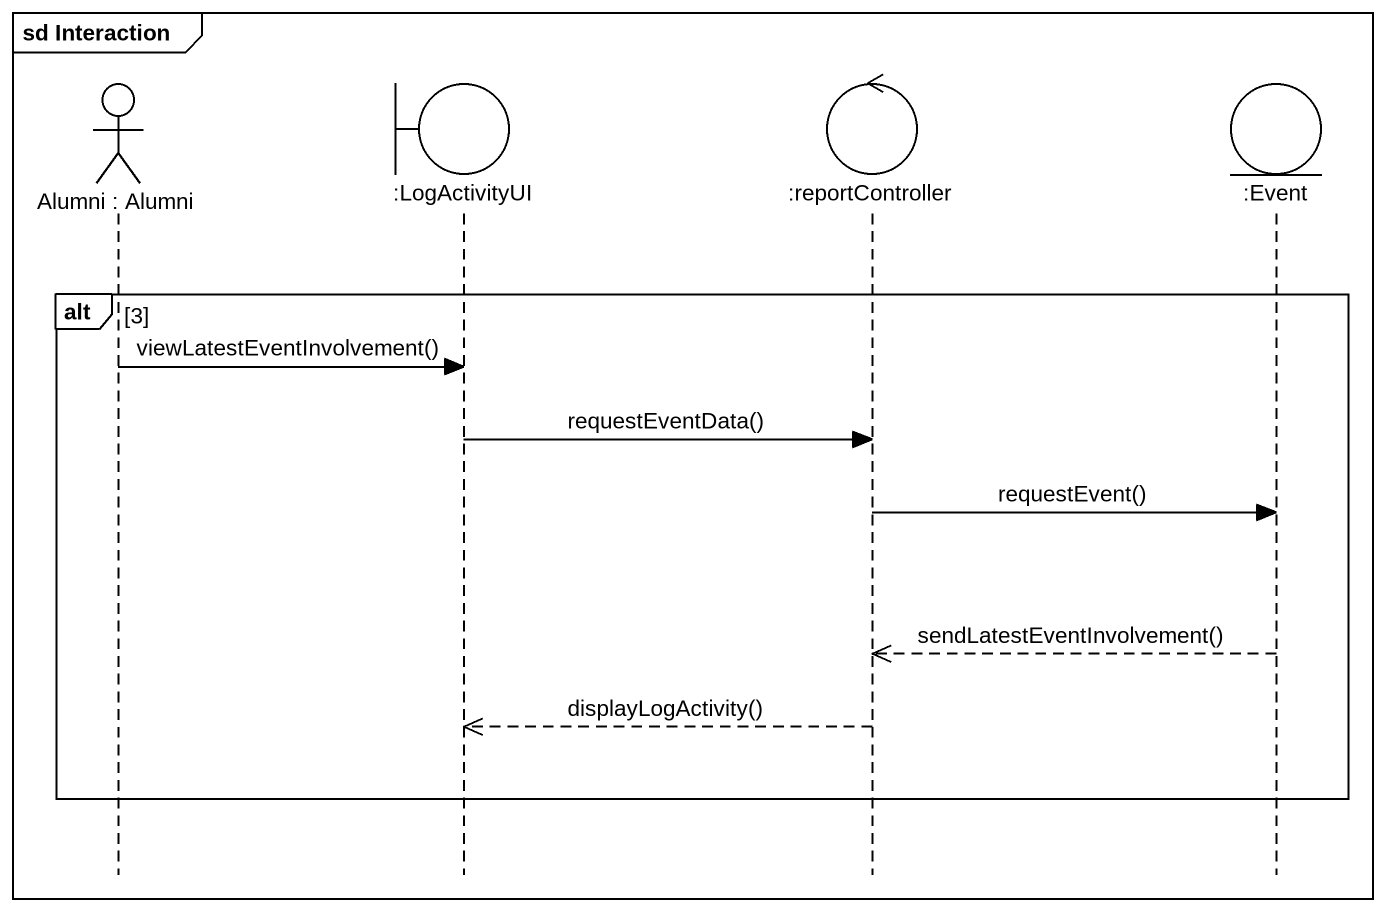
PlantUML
@startuml
mainframe sd Interaction
hide footbox
actor "Alumni : Alumni" as Alumni
boundary ":LogActivityUI" as LogActivityUI
control ":reportController" as reportController
entity ":Event" as Event

alt 3
  Alumni -> LogActivityUI : viewLatestEventInvolvement()
  LogActivityUI -> reportController : requestEventData()
  reportController -> Event : requestEvent()
  Event -->> reportController : sendLatestEventInvolvement()
  reportController -->> LogActivityUI : displayLogActivity()
end
@enduml
